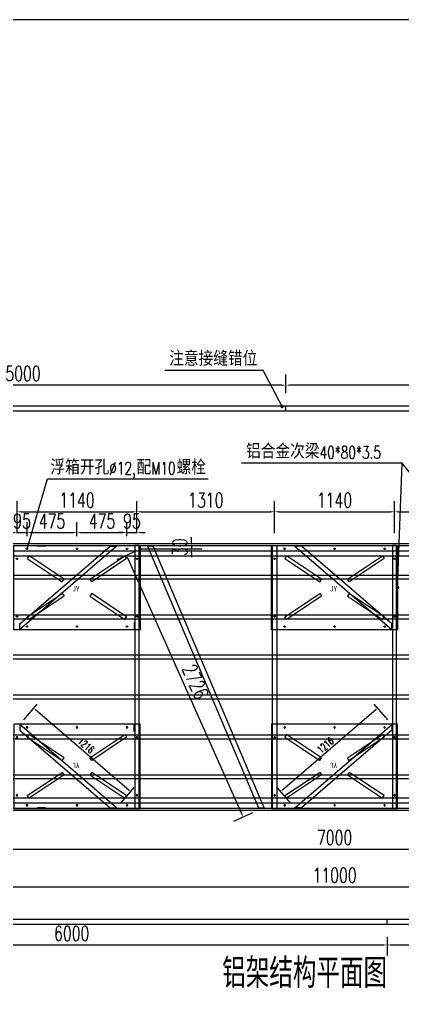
# Model space of a CAD drawing. Header units: millimetres. Extents: x 20612 to 122804, y 29227 to 156976.
# Drawn here: x 86159 to 89803, y 38743 to 47983 of the extents above; entities that cross this region are included whole.
import ezdxf

# ---------------------------------------------------------------- set-up
doc = ezdxf.new("R2010")
doc.units = ezdxf.units.MM
doc.header["$LTSCALE"] = 1000
for name, color, linetype in [('DIM_LEAD', 3, 'Continuous'), ('PUB_TEXT', 7, 'Continuous'), ('W-FLOAT_BOWL浮筒', 253, 'Continuous'), ('W-STEEL_FRAME钢架', 3, 'Continuous'), ('W-STEEL_KEEL钢龙骨', 5, 'Continuous')]:
    doc.layers.add(name, color=color, linetype=linetype)
doc.styles.add('_TCH_DIM', font='SIMPLEX.shx', dxfattribs={"bigfont": 'hztxt.shx'})
doc.styles.get("Standard").update_dxf_attribs({"font": 'simplex.shx', "width": 0.8, "bigfont": 'hztxt.shx'})
doc.styles.add('STANDARD_T3', font='simplex.shx', dxfattribs={"width": 0.7, "bigfont": 'hztxt.shx'})
doc.styles.add('黑体', font='simhei_0.ttf', dxfattribs={"width": 0.8})
doc.dimstyles.new('W&&20', dxfattribs={"dimtxt": 70, "dimasz": 20, "dimexe": 50, "dimexo": 60, "dimgap": 20, "dimtad": 1, "dimdec": 0, "dimzin": 0, "dimdsep": 46, "dimtxsty": 'STANDARD_T3', "dimcen": 0.09, "dimclrd": 1, "dimclre": 1, "dimclrt": 7, "dimazin": 2, "dimtfac": 1, "dimtdec": 0, "dimtix": 1, "dimtmove": 2, "dimatfit": 3, "dimfxl": 0, "dimtolj": 1, "dimtzin": 0, "dimarcsym": 0})
doc.dimstyles.new('W&&40', dxfattribs={"dimtxt": 140, "dimasz": 40, "dimexe": 100, "dimexo": 120, "dimgap": 40, "dimtad": 1, "dimdec": 0, "dimzin": 0, "dimdsep": 46, "dimtxsty": 'STANDARD_T3', "dimcen": 0.09, "dimclrd": 1, "dimclre": 1, "dimclrt": 7, "dimazin": 2, "dimtfac": 1, "dimtdec": 0, "dimtix": 1, "dimtmove": 2, "dimatfit": 3, "dimfxl": 0, "dimtolj": 1, "dimtzin": 0, "dimarcsym": 0})

# ---------------------------------------------------------------- blocks, each defined once
blk = doc.blocks.new('$matou$00000186')
for points in [[(-600, 400), (600, 400), (600, -400), (-600, -400)], [(-455.8, 303.8), (-472.4, 278.9), (-139.6, 57), (-122.9, 82)], [(455.8, 303.8), (472.4, 278.9), (139.6, 57), (122.9, 82)], [(-455.8, -303.8), (-472.4, -278.9), (-139.6, -57), (-122.9, -82)], [(455.8, -303.8), (472.4, -278.9), (139.6, -57), (122.9, -82)]]:
    blk.add_lwpolyline(points, close=True)
for centre in [(-475, 370), (0, 370), (475, 370), (-570, 275), (570, 275), (-570, -275), (570, -275), (-475, -370), (0, -370), (475, -370)]:
    blk.add_circle(centre, 7)
at = {"layer": 'PUB_TEXT', "style": '黑体', "width": 0.8}
blk.add_text('JY', height=52.57, dxfattribs=at).set_placement((-44.4, -35.3))
blk = doc.blocks.new('*U86')
at = {"layer": 'W-FLOAT_BOWL浮筒'}
blk.add_blockref('$matou$00000186', (0, 850), dxfattribs=at)
at = {"layer": 'W-FLOAT_BOWL浮筒', "yscale": -1}
blk.add_blockref('$matou$00000186', (0, -850), dxfattribs=at)
blk = doc.blocks.new('*U87')
at = {"layer": 'W-STEEL_FRAME钢架', "color": 0, "linetype": 'ByBlock', "lineweight": -2, "transparency": 16777216}
for p in [(2450, 0), (4900, 0)]:
    blk.add_blockref('*U86', p, dxfattribs=at)
blk = doc.blocks.new('*U144')
at = {"layer": 'W-STEEL_KEEL钢龙骨'}
blk.add_lwpolyline([(-5500, 20), (5500, 20), (5500, -20), (-5500, -20)], close=True, dxfattribs=at)
blk = doc.blocks.new('*U145')
at = {"color": 0, "linetype": 'ByBlock', "lineweight": -2, "transparency": 16777216}
for p in [(0, 1900), (0, 1520), (0, 1140), (0, 760), (0, 380), (0, 0)]:
    blk.add_blockref('*U144', p, dxfattribs=at)
blk = doc.blocks.new('*D149')
at = {"color": 1, "lineweight": -2, "transparency": 16777216}
for p, q in [((85656.7, 40856.7), (85656.7, 39988.9)), ((92656.7, 40856.7), (92656.7, 39988.9)), ((85696.7, 40088.9), (92616.7, 40088.9))]:
    blk.add_line(p, q, dxfattribs=at)
at = {"color": 1, "transparency": 16777216}
for points in [[(85696.7, 40095.6), (85696.7, 40082.2), (85656.7, 40088.9)], [(92616.7, 40095.6), (92616.7, 40082.2), (92656.7, 40088.9)]]:
    blk.add_solid(points, dxfattribs=at)
at = {"layer": 'Defpoints', "color": 0, "transparency": 16777216}
for p in [(85656.7, 40976.7), (92656.7, 40976.7), (92656.7, 40088.9)]:
    blk.add_point(p, dxfattribs=at)
at = {"color": 7, "transparency": 16777216, "insert": (89156.7, 40198.9), "char_height": 140, "attachment_point": 5, "style": 'STANDARD_T3'}
blk.add_mtext('\\A1;7000', dxfattribs=at)
blk = doc.blocks.new('*D151')
at = {"color": 1, "lineweight": -2, "transparency": 16777216}
for p, q in [((83656.7, 40356.7), (83656.7, 39630.4)), ((94656.7, 40356.7), (94656.7, 39630.4)), ((83696.7, 39730.4), (94616.7, 39730.4))]:
    blk.add_line(p, q, dxfattribs=at)
at = {"color": 1, "transparency": 16777216}
for points in [[(83696.7, 39737.1), (83696.7, 39723.7), (83656.7, 39730.4)], [(94616.7, 39737.1), (94616.7, 39723.7), (94656.7, 39730.4)]]:
    blk.add_solid(points, dxfattribs=at)
at = {"layer": 'Defpoints', "color": 0, "transparency": 16777216}
for p in [(83656.7, 40476.7), (94656.7, 40476.7), (94656.7, 39730.4)]:
    blk.add_point(p, dxfattribs=at)
at = {"color": 7, "transparency": 16777216, "insert": (89156.7, 39840.4), "char_height": 140, "attachment_point": 5, "style": 'STANDARD_T3'}
blk.add_mtext('\\A1;11000', dxfattribs=at)
blk = doc.blocks.new('*D154')
at = {"color": 1, "lineweight": -2, "transparency": 16777216}
for p, q in [((86136.7, 43096.7), (86136.7, 43398.6)), ((87276.7, 43096.7), (87276.7, 43398.6)), ((86176.7, 43298.6), (87236.7, 43298.6))]:
    blk.add_line(p, q, dxfattribs=at)
at = {"color": 1, "transparency": 16777216}
for points in [[(86176.7, 43305.2), (86176.7, 43291.9), (86136.7, 43298.6)], [(87236.7, 43305.2), (87236.7, 43291.9), (87276.7, 43298.6)]]:
    blk.add_solid(points, dxfattribs=at)
at = {"layer": 'Defpoints', "color": 0, "transparency": 16777216}
for p in [(87276.7, 43298.6), (86136.7, 42976.7), (87276.7, 42976.7)]:
    blk.add_point(p, dxfattribs=at)
at = {"color": 7, "transparency": 16777216, "insert": (86706.7, 43408.6), "char_height": 140, "attachment_point": 5, "style": 'STANDARD_T3'}
blk.add_mtext('\\A1;1140', dxfattribs=at)
blk = doc.blocks.new('*D155')
at = {"color": 1, "lineweight": -2, "transparency": 16777216}
for p, q in [((87276.7, 43096.7), (87276.7, 43398.6)), ((88586.7, 43096.7), (88586.7, 43398.6)), ((87316.7, 43298.6), (88546.7, 43298.6))]:
    blk.add_line(p, q, dxfattribs=at)
at = {"color": 1, "transparency": 16777216}
for points in [[(87316.7, 43305.2), (87316.7, 43291.9), (87276.7, 43298.6)], [(88546.7, 43305.2), (88546.7, 43291.9), (88586.7, 43298.6)]]:
    blk.add_solid(points, dxfattribs=at)
at = {"layer": 'Defpoints', "color": 0, "transparency": 16777216}
for p in [(88586.7, 43298.6), (87276.7, 42976.7), (88586.7, 42976.7)]:
    blk.add_point(p, dxfattribs=at)
at = {"color": 7, "transparency": 16777216, "insert": (87931.7, 43408.6), "char_height": 140, "attachment_point": 5, "style": 'STANDARD_T3'}
blk.add_mtext('\\A1;1310', dxfattribs=at)
blk = doc.blocks.new('*D156')
at = {"color": 1, "lineweight": -2, "transparency": 16777216}
for p, q in [((88586.7, 43096.7), (88586.7, 43398.6)), ((89726.7, 43096.7), (89726.7, 43398.6)), ((88626.7, 43298.6), (89686.7, 43298.6))]:
    blk.add_line(p, q, dxfattribs=at)
at = {"color": 1, "transparency": 16777216}
for points in [[(88626.7, 43305.2), (88626.7, 43291.9), (88586.7, 43298.6)], [(89686.7, 43305.2), (89686.7, 43291.9), (89726.7, 43298.6)]]:
    blk.add_solid(points, dxfattribs=at)
at = {"layer": 'Defpoints', "color": 0, "transparency": 16777216}
for p in [(89726.7, 43298.6), (88586.7, 42976.7), (89726.7, 42976.7)]:
    blk.add_point(p, dxfattribs=at)
at = {"color": 7, "transparency": 16777216, "insert": (89156.7, 43408.6), "char_height": 140, "attachment_point": 5, "style": 'STANDARD_T3'}
blk.add_mtext('\\A1;1140', dxfattribs=at)
blk = doc.blocks.new('*D157')
at = {"color": 1, "lineweight": -2, "transparency": 16777216}
for p, q in [((89726.7, 43096.7), (89726.7, 43398.6)), ((91036.7, 43096.7), (91036.7, 43398.6)), ((89766.7, 43298.6), (90996.7, 43298.6))]:
    blk.add_line(p, q, dxfattribs=at)
at = {"color": 1, "transparency": 16777216}
for points in [[(89766.7, 43305.2), (89766.7, 43291.9), (89726.7, 43298.6)], [(90996.7, 43305.2), (90996.7, 43291.9), (91036.7, 43298.6)]]:
    blk.add_solid(points, dxfattribs=at)
at = {"layer": 'Defpoints', "color": 0, "transparency": 16777216}
for p in [(91036.7, 43298.6), (89726.7, 42976.7), (91036.7, 42976.7)]:
    blk.add_point(p, dxfattribs=at)
at = {"color": 7, "transparency": 16777216, "insert": (90381.7, 43408.6), "char_height": 140, "attachment_point": 5, "style": 'STANDARD_T3'}
blk.add_mtext('\\A1;1310', dxfattribs=at)
blk = doc.blocks.new('*D167')
at = {"color": 1, "lineweight": -2, "transparency": 16777216}
for p, q in [((87396.7, 42976.7), (87894.4, 42976.7)), ((87794.4, 43016.7), (87794.4, 43056.7)), ((87794.4, 42976.7), (87794.4, 42946.7)), ((87301.7, 42946.7), (87894.4, 42946.7)), ((87794.4, 42906.7), (87794.4, 42866.7))]:
    blk.add_line(p, q, dxfattribs=at)
at = {"color": 1, "transparency": 16777216}
for points in [[(87787.8, 43016.7), (87801.1, 43016.7), (87794.4, 42976.7)], [(87787.8, 42906.7), (87801.1, 42906.7), (87794.4, 42946.7)]]:
    blk.add_solid(points, dxfattribs=at)
at = {"layer": 'Defpoints', "color": 0, "transparency": 16777216}
for p in [(87276.7, 42976.7), (87181.7, 42946.7), (87794.4, 42946.7)]:
    blk.add_point(p, dxfattribs=at)
at = {"color": 7, "transparency": 16777216, "insert": (87684.4, 42961.7), "char_height": 140, "attachment_point": 5, "rotation": 90, "style": 'STANDARD_T3'}
blk.add_mtext('\\A1;30', dxfattribs=at)
blk = doc.blocks.new('*D168')
at = {"color": 1, "lineweight": -2, "transparency": 16777216}
for p, q in [((86136.7, 43096.7), (86136.7, 43200.7)), ((86231.7, 43066.7), (86231.7, 43200.7)), ((86096.7, 43100.7), (86056.7, 43100.7)), ((86136.7, 43100.7), (86231.7, 43100.7)), ((86271.7, 43100.7), (86311.7, 43100.7))]:
    blk.add_line(p, q, dxfattribs=at)
at = {"color": 1, "transparency": 16777216}
for points in [[(86096.7, 43107.4), (86096.7, 43094.1), (86136.7, 43100.7)], [(86271.7, 43107.4), (86271.7, 43094.1), (86231.7, 43100.7)]]:
    blk.add_solid(points, dxfattribs=at)
at = {"layer": 'Defpoints', "color": 0, "transparency": 16777216}
for p in [(86231.7, 43100.7), (86136.7, 42976.7), (86231.7, 42946.7)]:
    blk.add_point(p, dxfattribs=at)
at = {"color": 7, "transparency": 16777216, "insert": (86184.2, 43210.7), "char_height": 140, "attachment_point": 5, "style": 'STANDARD_T3'}
blk.add_mtext('\\A1;95', dxfattribs=at)
blk = doc.blocks.new('*D169')
at = {"color": 1, "lineweight": -2, "transparency": 16777216}
for p, q in [((86231.7, 43066.7), (86231.7, 43200.7)), ((86706.7, 43066.7), (86706.7, 43200.7)), ((86271.7, 43100.7), (86666.7, 43100.7))]:
    blk.add_line(p, q, dxfattribs=at)
at = {"color": 1, "transparency": 16777216}
for points in [[(86271.7, 43107.4), (86271.7, 43094.1), (86231.7, 43100.7)], [(86666.7, 43107.4), (86666.7, 43094.1), (86706.7, 43100.7)]]:
    blk.add_solid(points, dxfattribs=at)
at = {"layer": 'Defpoints', "color": 0, "transparency": 16777216}
for p in [(86706.7, 43100.7), (86231.7, 42946.7), (86706.7, 42946.7)]:
    blk.add_point(p, dxfattribs=at)
at = {"color": 7, "transparency": 16777216, "insert": (86469.2, 43210.7), "char_height": 140, "attachment_point": 5, "style": 'STANDARD_T3'}
blk.add_mtext('\\A1;475', dxfattribs=at)
blk = doc.blocks.new('*D170')
at = {"color": 1, "lineweight": -2, "transparency": 16777216}
for p, q in [((86706.7, 43066.7), (86706.7, 43200.7)), ((87181.7, 43066.7), (87181.7, 43200.7)), ((86746.7, 43100.7), (87141.7, 43100.7))]:
    blk.add_line(p, q, dxfattribs=at)
at = {"color": 1, "transparency": 16777216}
for points in [[(86746.7, 43107.4), (86746.7, 43094.1), (86706.7, 43100.7)], [(87141.7, 43107.4), (87141.7, 43094.1), (87181.7, 43100.7)]]:
    blk.add_solid(points, dxfattribs=at)
at = {"layer": 'Defpoints', "color": 0, "transparency": 16777216}
for p in [(87181.7, 43100.7), (86706.7, 42946.7), (87181.7, 42946.7)]:
    blk.add_point(p, dxfattribs=at)
at = {"color": 7, "transparency": 16777216, "insert": (86944.2, 43210.7), "char_height": 140, "attachment_point": 5, "style": 'STANDARD_T3'}
blk.add_mtext('\\A1;475', dxfattribs=at)
blk = doc.blocks.new('*D171')
at = {"color": 1, "lineweight": -2, "transparency": 16777216}
for p, q in [((87181.7, 43066.7), (87181.7, 43200.7)), ((87276.7, 43096.7), (87276.7, 43200.7)), ((87141.7, 43100.7), (87101.7, 43100.7)), ((87181.7, 43100.7), (87276.7, 43100.7)), ((87316.7, 43100.7), (87356.7, 43100.7))]:
    blk.add_line(p, q, dxfattribs=at)
at = {"color": 1, "transparency": 16777216}
for points in [[(87141.7, 43107.4), (87141.7, 43094.1), (87181.7, 43100.7)], [(87316.7, 43107.4), (87316.7, 43094.1), (87276.7, 43100.7)]]:
    blk.add_solid(points, dxfattribs=at)
at = {"layer": 'Defpoints', "color": 0, "transparency": 16777216}
for p in [(87276.7, 43100.7), (87276.7, 42976.7), (87181.7, 42946.7)]:
    blk.add_point(p, dxfattribs=at)
at = {"color": 7, "transparency": 16777216, "insert": (87229.2, 43210.7), "char_height": 140, "attachment_point": 5, "style": 'STANDARD_T3'}
blk.add_mtext('\\A1;95', dxfattribs=at)
blk = doc.blocks.new('*D174')
at = {"color": 1, "lineweight": -2, "transparency": 16777216}
for p, q in [((87267.1, 42922.9), (87086.7, 42842.4)), ((87194.3, 42846.6), (88271.8, 40429.7)), ((88377.2, 40432.9), (88196.7, 40352.4))]:
    blk.add_line(p, q, dxfattribs=at)
at = {"color": 1, "transparency": 16777216}
for points in [[(87200.4, 42849.3), (87188.2, 42843.9), (87178, 42883.1)], [(88277.9, 40432.4), (88265.7, 40427), (88288.1, 40393.1)]]:
    blk.add_solid(points, dxfattribs=at)
at = {"layer": 'Defpoints', "color": 0, "transparency": 16777216}
for p in [(87376.7, 42971.7), (88486.8, 40481.7), (88288.1, 40393.1)]:
    blk.add_point(p, dxfattribs=at)
at = {"color": 7, "transparency": 16777216, "insert": (87833.5, 41682.9), "char_height": 140, "attachment_point": 5, "rotation": 294.02783, "style": 'STANDARD_T3'}
blk.add_mtext('\\A1;2726', dxfattribs=at)
blk = doc.blocks.new('*D255')
at = {"color": 1, "lineweight": -2, "transparency": 16777216}
for p, q in [((83656.7, 39253.4), (83656.7, 39077.3)), ((83696.7, 39177.3), (89616.7, 39177.3)), ((89656.7, 39253.4), (89656.7, 39077.3))]:
    blk.add_line(p, q, dxfattribs=at)
at = {"color": 1, "transparency": 16777216}
for points in [[(83696.7, 39184), (83696.7, 39170.6), (83656.7, 39177.3)], [(89616.7, 39184), (89616.7, 39170.6), (89656.7, 39177.3)]]:
    blk.add_solid(points, dxfattribs=at)
at = {"layer": 'Defpoints', "color": 0, "transparency": 16777216}
for p in [(83656.7, 39373.4), (89656.7, 39373.4), (89656.7, 39177.3)]:
    blk.add_point(p, dxfattribs=at)
at = {"color": 7, "transparency": 16777216, "insert": (86656.7, 39287.3), "char_height": 140, "attachment_point": 5, "style": 'STANDARD_T3'}
blk.add_mtext('\\A1;6000', dxfattribs=at)
blk = doc.blocks.new('*D258')
at = {"color": 1, "lineweight": -2, "transparency": 16777216}
blk.add_line((83791.6, 39508.2), (84087.5, 39804.2), dxfattribs=at)
blk.add_arc((83656.7, 39373.4), 509.2, 4.5021, 40.4979, dxfattribs=at)
at = {"color": 1, "transparency": 16777216}
for points in [[(84039, 39699.5), (84048.8, 39708.6), (84016.8, 39733.4)], [(84171, 39413.6), (84157.7, 39413.1), (84165.9, 39373.4)]]:
    blk.add_solid(points, dxfattribs=at)
at = {"layer": 'Defpoints', "color": 0, "transparency": 16777216}
for p in [(84148.6, 39505.2), (83656.7, 39373.4), (83656.7, 39373.4), (83706.7, 39423.4), (94656.7, 39373.4)]:
    blk.add_point(p, dxfattribs=at)
at = {"color": 7, "transparency": 16777216, "insert": (84228.8, 39610.3), "char_height": 140, "attachment_point": 5, "rotation": 292.5, "style": 'STANDARD_T3'}
blk.add_mtext('\\A1;45°', dxfattribs=at)
blk = doc.blocks.new('*D259')
at = {"color": 1, "lineweight": -2, "transparency": 16777216}
for p, q in [((89656.7, 39253.4), (89656.7, 39077.3)), ((89696.7, 39177.3), (94616.7, 39177.3)), ((94656.7, 39253.4), (94656.7, 39077.3))]:
    blk.add_line(p, q, dxfattribs=at)
at = {"color": 1, "transparency": 16777216}
for points in [[(89696.7, 39184), (89696.7, 39170.6), (89656.7, 39177.3)], [(94616.7, 39184), (94616.7, 39170.6), (94656.7, 39177.3)]]:
    blk.add_solid(points, dxfattribs=at)
at = {"layer": 'Defpoints', "color": 0, "transparency": 16777216}
for p in [(89656.7, 39373.4), (94656.7, 39373.4), (94656.7, 39177.3)]:
    blk.add_point(p, dxfattribs=at)
at = {"color": 7, "transparency": 16777216, "insert": (92156.7, 39287.3), "char_height": 140, "attachment_point": 5, "style": 'STANDARD_T3'}
blk.add_mtext('\\A1;5000', dxfattribs=at)
blk = doc.blocks.new('*D261')
at = {"color": 1, "lineweight": -2, "transparency": 16777216}
for p, q in [((88693.2, 44427.4), (88693.2, 44603.5)), ((94693.2, 44427.4), (94693.2, 44603.5)), ((94653.2, 44503.5), (88733.2, 44503.5))]:
    blk.add_line(p, q, dxfattribs=at)
at = {"color": 1, "transparency": 16777216}
for points in [[(88733.2, 44510.1), (88733.2, 44496.8), (88693.2, 44503.5)], [(94653.2, 44510.1), (94653.2, 44496.8), (94693.2, 44503.5)]]:
    blk.add_solid(points, dxfattribs=at)
at = {"layer": 'Defpoints', "color": 0, "transparency": 16777216}
for p in [(88693.2, 44503.5), (88693.2, 44307.4), (94693.2, 44307.4)]:
    blk.add_point(p, dxfattribs=at)
at = {"color": 7, "transparency": 16777216, "insert": (91693.2, 44613.5), "char_height": 140, "attachment_point": 5, "style": 'STANDARD_T3'}
blk.add_mtext('\\A1;6000', dxfattribs=at)
blk = doc.blocks.new('*D264')
at = {"color": 1, "lineweight": -2, "transparency": 16777216}
blk.add_line((94558.3, 44172.5), (94262.4, 43876.6), dxfattribs=at)
blk.add_arc((94693.2, 44307.4), 509.2, 184.5021, 220.4979, dxfattribs=at)
at = {"color": 1, "transparency": 16777216}
for points in [[(94178.9, 44267.1), (94192.2, 44267.7), (94184, 44307.4)], [(94310.9, 43981.2), (94301.1, 43972.2), (94333.1, 43947.3)]]:
    blk.add_solid(points, dxfattribs=at)
at = {"layer": 'Defpoints', "color": 0, "transparency": 16777216}
for p in [(83693.2, 44307.4), (94693.2, 44307.4), (94693.2, 44307.4), (94201.3, 44175.6), (94643.2, 44257.4)]:
    blk.add_point(p, dxfattribs=at)
at = {"color": 7, "transparency": 16777216, "insert": (94324.4, 44154.6), "char_height": 140, "attachment_point": 5, "rotation": 292.5, "style": 'STANDARD_T3'}
blk.add_mtext('\\A1;45°', dxfattribs=at)
blk = doc.blocks.new('*D265')
at = {"color": 1, "lineweight": -2, "transparency": 16777216}
for p, q in [((83693.2, 44427.4), (83693.2, 44603.5)), ((88693.2, 44427.4), (88693.2, 44603.5)), ((88653.2, 44503.5), (83733.2, 44503.5))]:
    blk.add_line(p, q, dxfattribs=at)
at = {"color": 1, "transparency": 16777216}
for points in [[(83733.2, 44510.1), (83733.2, 44496.8), (83693.2, 44503.5)], [(88653.2, 44510.1), (88653.2, 44496.8), (88693.2, 44503.5)]]:
    blk.add_solid(points, dxfattribs=at)
at = {"layer": 'Defpoints', "color": 0, "transparency": 16777216}
for p in [(83693.2, 44503.5), (83693.2, 44307.4), (88693.2, 44307.4)]:
    blk.add_point(p, dxfattribs=at)
at = {"color": 7, "transparency": 16777216, "insert": (86193.2, 44613.5), "char_height": 140, "attachment_point": 5, "style": 'STANDARD_T3'}
blk.add_mtext('\\A1;5000', dxfattribs=at)
blk = doc.blocks.new('*D271')
at = {"color": 1, "lineweight": -2, "transparency": 16777216}
for p, q in [((86200.9, 41320.2), (86329.3, 41469.4)), ((86311.8, 41418.5), (87203.5, 40651.6)), ((87122.8, 40527.2), (87251.2, 40676.5))]:
    blk.add_line(p, q, dxfattribs=at)
at = {"color": 1, "transparency": 16777216}
for points in [[(86314, 41421), (86309.6, 41416), (86296.6, 41431.5)], [(87205.6, 40654.2), (87201.3, 40649.1), (87218.6, 40638.6)]]:
    blk.add_solid(points, dxfattribs=at)
at = {"layer": 'Defpoints', "color": 0, "transparency": 16777216}
for p in [(86161.7, 41274.7), (87218.6, 40638.6), (87083.7, 40481.7)]:
    blk.add_point(p, dxfattribs=at)
at = {"color": 7, "transparency": 16777216, "insert": (86793.5, 41076.8), "char_height": 70, "attachment_point": 5, "rotation": 319.30269, "style": 'STANDARD_T3'}
blk.add_mtext('\\A1;1216', dxfattribs=at)
blk = doc.blocks.new('*D279')
at = {"color": 1, "lineweight": -2, "transparency": 16777216}
for p, q in [((89551.6, 41418.5), (88660, 40651.6)), ((89662.6, 41320.2), (89534.2, 41469.4)), ((88740.6, 40527.2), (88612.2, 40676.5))]:
    blk.add_line(p, q, dxfattribs=at)
at = {"color": 1, "transparency": 16777216}
for points in [[(89549.5, 41421), (89553.8, 41416), (89566.8, 41431.5)], [(88657.8, 40654.2), (88662.2, 40649.1), (88644.8, 40638.6)]]:
    blk.add_solid(points, dxfattribs=at)
at = {"layer": 'Defpoints', "color": 0, "transparency": 16777216}
for p in [(89701.7, 41274.7), (88644.8, 40638.6), (88779.8, 40481.7)]:
    blk.add_point(p, dxfattribs=at)
at = {"color": 7, "transparency": 16777216, "insert": (89070, 41076.8), "char_height": 70, "attachment_point": 5, "rotation": 40.69731, "style": 'STANDARD_T3'}
blk.add_mtext('\\A1;1216', dxfattribs=at)

msp = doc.modelspace()

# ---------------------------------------------------------------- linework, layer by layer
for p, q in [((88693.18, 44257.369), (88693.18, 44307.369)), ((86406.437, 42971.714), (86329.758, 42971.714)), ((87251.73, 42244.717), (87251.73, 42178.768)), ((87251.73, 41208.712), (87251.73, 41274.66)), ((86406.437, 40481.714), (86329.758, 40481.714)), ((89656.73, 39373.391), (89656.73, 39423.391))]:
    msp.add_line(p, q)
for points in [[(80354.886, 47983.087), (105016.766, 47983.087), (105016.766, 29226.554), (80354.886, 29226.554)], [(94693.18, 44307.369), (94643.18, 44257.369), (83743.18, 44257.369), (83693.18, 44307.369)], [(83656.73, 39373.391), (83706.73, 39423.391), (94606.73, 39423.391), (94656.73, 39373.391)]]:
    msp.add_lwpolyline(points, close=True)
at = {"color": 1}
for points in [[(87083.702, 42971.714), (86161.73, 42178.768), (86161.73, 42231.527), (87022.359, 42971.714)], [(87296.73, 42976.714), (87256.73, 42976.714), (87256.73, 40476.714), (87296.73, 40476.714)], [(87376.696, 42971.714), (88432.456, 40481.714), (88486.764, 40481.714), (87431.004, 42971.714)], [(88566.73, 42976.714), (88606.73, 42976.714), (88606.73, 40476.714), (88566.73, 40476.714)], [(88779.758, 42971.714), (89701.73, 42178.768), (89701.73, 42231.527), (88841.102, 42971.714)], [(89746.73, 42976.714), (89706.73, 42976.714), (89706.73, 40476.714), (89746.73, 40476.714)], [(87083.702, 40481.714), (86161.73, 41274.66), (86161.73, 41221.901), (87022.359, 40481.714)], [(88779.758, 40481.714), (89701.73, 41274.66), (89701.73, 41221.901), (88841.102, 40481.714)]]:
    msp.add_lwpolyline(points, close=True, dxfattribs=at)
at = {"layer": 'DIM_LEAD'}
for p, q in [((88476.328, 44644.16), (87540.721, 44644.16)), ((88657.466, 44300.254), (88476.328, 44644.16)), ((89798.136, 43762.45), (88272.136, 43762.45)), ((89756.73, 42576.714), (89798.136, 43762.45)), ((90728.655, 42608.977), (89798.136, 43762.45)), ((86231.73, 42946.714), (86427.72, 43610.972)), ((86427.72, 43610.972), (87953.72, 43610.972))]:
    msp.add_line(p, q, dxfattribs=at)
at = {"layer": 'DIM_LEAD', "const_width": 16}
for points in [[(88661.194, 44293.176, 1), (88653.738, 44307.332, 1)], [(89756.451, 42568.719, 1), (89757.009, 42584.709, 1)]]:
    msp.add_lwpolyline(points, format="xyb", close=True, dxfattribs=at)
at = {"layer": 'W-STEEL_FRAME钢架', "color": 6}
for points in [[(83636.73, 42996.714), (94676.73, 42996.714), (94676.73, 40456.714), (83636.73, 40456.714)], [(83754.73, 42878.714), (94558.73, 42878.714), (94558.73, 40574.714), (83754.73, 40574.714)]]:
    msp.add_lwpolyline(points, close=True, dxfattribs=at)
at = {"layer": 'W-STEEL_FRAME钢架'}
for points in [[(83656.73, 42976.714), (94656.73, 42976.714), (94656.73, 40476.714), (83656.73, 40476.714)], [(83706.73, 42926.714), (94606.73, 42926.714), (94606.73, 40526.714), (83706.73, 40526.714)]]:
    msp.add_lwpolyline(points, close=True, dxfattribs=at)

# ---------------------------------------------------------------- block references
msp.add_blockref('*U145', (89156.73, 40776.714))
msp.add_blockref('*U87', (84256.73, 41726.714), dxfattribs=at)

# ---------------------------------------------------------------- texts
at = {"layer": 'PUB_TEXT', "color": 7, "style": '_TCH_DIM'}
for s, p in [('注意接缝错位', (87582.721, 44686.16)), ('铝合金次梁', (88314.136, 43804.45)), ('浮箱开孔', (86453.767, 43652.972)), ('配', (87273.767, 43652.972)), ('螺栓', (87653.767, 43652.972))]:
    msp.add_text(s, height=140, dxfattribs=at).set_placement(p)
at = {"layer": 'PUB_TEXT', "color": 7, "style": '_TCH_DIM', "width": 0.705882}
for s, p in [('40*80*3.5', (89014.136, 43804.45)), ('%%c12,', (87013.767, 43652.972)), ('M10', (87413.767, 43652.972))]:
    msp.add_text(s, height=119, dxfattribs=at).set_placement(p)
at = {"layer": 'PUB_TEXT', "color": 7, "width": 0.8}
msp.add_text('铝架结构平面图', height=280, dxfattribs=at).set_placement((88087.939, 38768.92))

# ---------------------------------------------------------------- dimensions: what is measured, and where the dimension line sits
for base, p1, p2, angle, picture, middle in [((83693.18, 44503.458), (88693.18, 44307.369), (83693.18, 44307.369), 180, '*D265', (86193.18, 44613.458)), ((88693.18, 44503.458), (94693.18, 44307.369), (88693.18, 44307.369), 180, '*D261', (91693.18, 44613.458)), ((87794.419, 42946.714), (87276.73, 42976.714), (87181.73, 42946.714), 90, '*D167', (87684.419, 42961.714))]:
    dim = msp.add_linear_dim(base=base, p1=p1, p2=p2, angle=angle, dimstyle='W&&40')
    dim.commit()
    dim.dimension.update_dxf_attribs({"geometry": picture, "text_midpoint": middle})
for base, line1, line2, picture, middle in [((94201.341, 44175.581), ((83693.18, 44307.369), (94693.18, 44307.369)), ((94693.18, 44307.369), (94643.18, 44257.369)), '*D264', (94324.377, 44154.606)), ((84148.57, 39505.179), ((94656.73, 39373.391), (83656.73, 39373.391)), ((83656.73, 39373.391), (83706.73, 39423.391)), '*D258', (84228.787, 39610.344))]:
    dim = msp.add_angular_dim_2l(base=base, line1=line1, line2=line2, dimstyle='W&&40')
    dim.commit()
    dim.dimension.update_dxf_attribs({"geometry": picture, "text_midpoint": middle})
for base, p1, p2, picture, middle in [((87276.73, 43298.563), (86136.73, 42976.714), (87276.73, 42976.714), '*D154', (86706.73, 43408.563)), ((88586.73, 43298.563), (87276.73, 42976.714), (88586.73, 42976.714), '*D155', (87931.73, 43408.563)), ((89726.73, 43298.563), (88586.73, 42976.714), (89726.73, 42976.714), '*D156', (89156.73, 43408.563)), ((91036.73, 43298.563), (89726.73, 42976.714), (91036.73, 42976.714), '*D157', (90381.73, 43408.563)), ((86231.73, 43100.728), (86136.73, 42976.714), (86231.73, 42946.714), '*D168', (86184.23, 43210.728)), ((86706.73, 43100.728), (86231.73, 42946.714), (86706.73, 42946.714), '*D169', (86469.23, 43210.728)), ((87181.73, 43100.728), (86706.73, 42946.714), (87181.73, 42946.714), '*D170', (86944.23, 43210.728)), ((87276.73, 43100.728), (87181.73, 42946.714), (87276.73, 42976.714), '*D171', (87229.23, 43210.728)), ((92656.73, 40088.892), (85656.73, 40976.714), (92656.73, 40976.714), '*D149', (89156.73, 40198.892)), ((94656.73, 39730.394), (83656.73, 40476.714), (94656.73, 40476.714), '*D151', (89156.73, 39840.394)), ((89656.73, 39177.302), (83656.73, 39373.391), (89656.73, 39373.391), '*D255', (86656.73, 39287.302)), ((94656.73, 39177.302), (89656.73, 39373.391), (94656.73, 39373.391), '*D259', (92156.73, 39287.302))]:
    dim = msp.add_linear_dim(base=base, p1=p1, p2=p2, dimstyle='W&&40')
    dim.commit()
    dim.dimension.update_dxf_attribs({"geometry": picture, "text_midpoint": middle})
for p1, p2, distance, dimstyle, picture, middle in [((87376.696, 42971.714), (88486.764, 40481.714), -217.536, 'W&&40', '*D174', (87833.512, 41682.928)), ((86161.73, 41274.66), (87083.702, 40481.714), 206.91, 'W&&20', '*D271', (86793.498, 41076.759)), ((89701.73, 41274.66), (88779.758, 40481.714), -206.91, 'W&&20', '*D279', (89069.962, 41076.759))]:
    dim = msp.add_aligned_dim(p1=p1, p2=p2, distance=distance, dimstyle=dimstyle)
    dim.commit()
    dim.dimension.update_dxf_attribs({"geometry": picture, "text_midpoint": middle})

doc.saveas('drawing.dxf')
